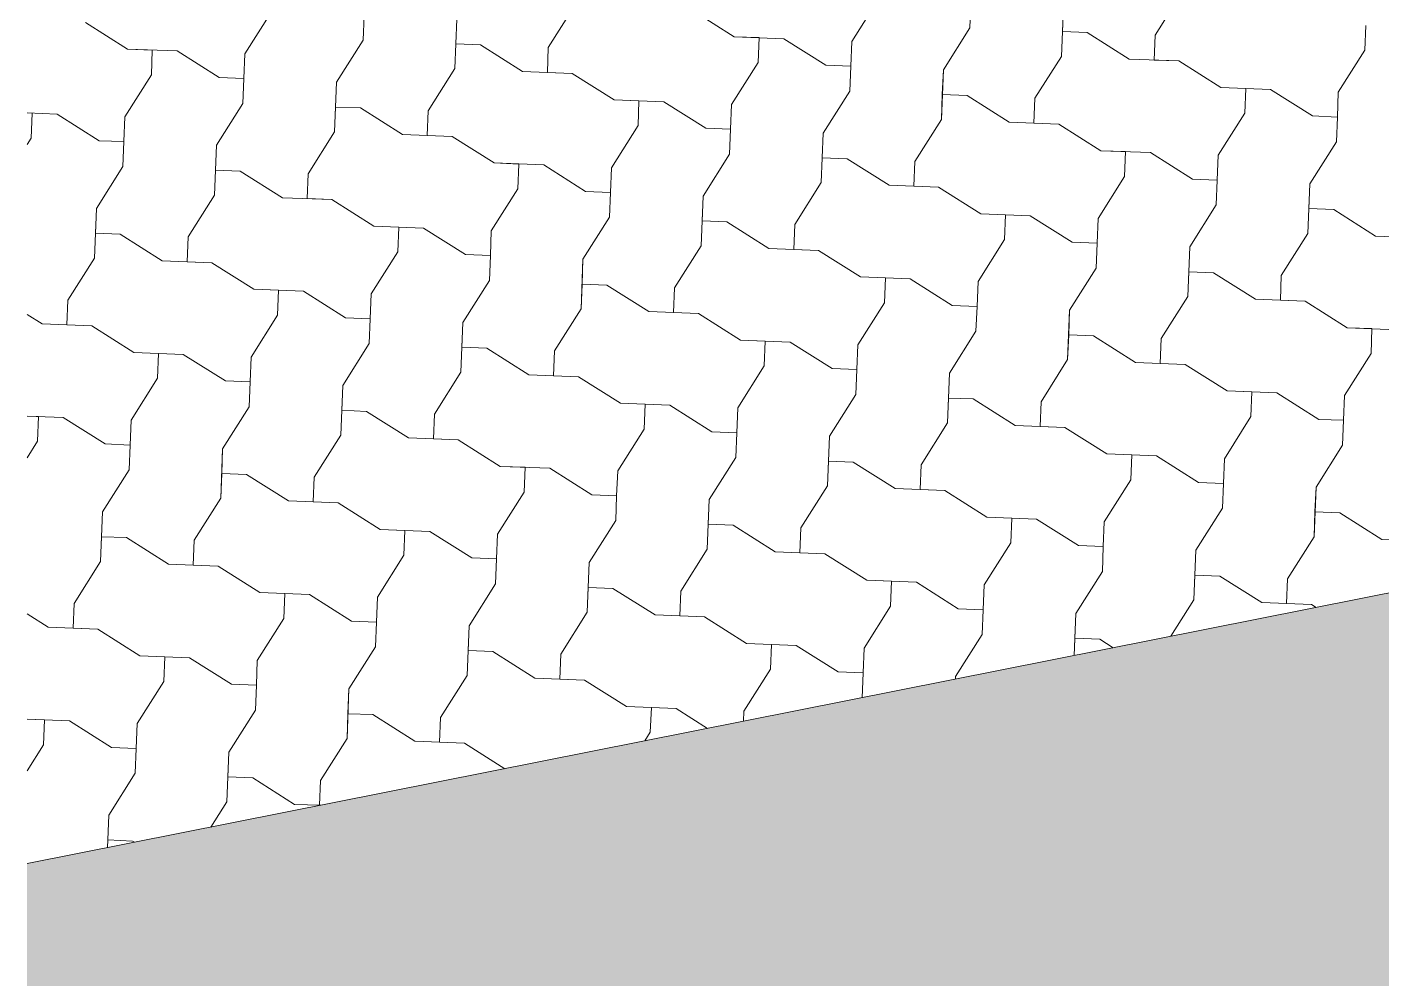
# Model space of a CAD drawing. Header units: metres. Extents: x -111189 to -108577, y -72951 to -72647.
# Drawn here: x -110746.651 to -110745.239, y -72945.926 to -72944.934 of the extents above; entities that cross this region are included whole.
import ezdxf

# ---------------------------------------------------------------- set-up
doc = ezdxf.new("R2010")
doc.units = ezdxf.units.M
doc.header["$MEASUREMENT"] = 0
doc.set_wipeout_variables(frame=1)
doc.linetypes.add('Dot & Dashed', pattern=[0.670278, 0.3175, -0.176389, 0, -0.176389])
doc.linetypes.add('Wipeout_Contour', pattern=[1, 0, -1])
for name, color, linetype in [('Planta Piso -1_1_0', 7, 'Continuous'), ('Planta Piso -1_1_01 - TERRENO PROPOSTO', 7, 'Continuous'), ('Planta Piso -1_1_02 - ESTRADAS', 7, 'Continuous'), ('Planta Piso -1_1_02 - PASSEIOS', 7, 'Continuous')]:
    doc.layers.add(name, color=color, linetype=linetype)

# ---------------------------------------------------------------- blocks, each defined once
blk = doc.blocks.new('*X139', base_point=(-110755.4355, -72968.689))
at = {"layer": 'Planta Piso -1_1_02 - PASSEIOS', "color": 253, "linetype": 'Continuous', "lineweight": 9, "ltscale": 1000}
for p, q in [((-110746.1076, -72944.9555), (-110746.08, -72944.9117)), ((-110746.1076, -72944.9555), (-110746.08, -72944.9117)), ((-110745.7914, -72944.9491), (-110745.7638, -72944.9053)), ((-110745.6683, -72944.935), (-110745.6673, -72944.9091)), ((-110745.6683, -72944.935), (-110745.6673, -72944.9091)), ((-110745.4753, -72944.9426), (-110745.4476, -72944.8989)), ((-110745.4753, -72944.9426), (-110745.4476, -72944.8989)), ((-110746.4238, -72944.9619), (-110746.3961, -72944.9182)), ((-110746.3006, -72944.9479), (-110746.2996, -72944.922)), ((-110746.3006, -72944.9479), (-110746.2996, -72944.922)), ((-110746.2051, -72944.9775), (-110746.2031, -72944.9258)), ((-110746.2031, -72944.9258), (-110746.2041, -72944.9517)), ((-110745.9576, -72944.9166), (-110745.9138, -72944.9442)), ((-110745.9576, -72944.9166), (-110745.9138, -72944.9442)), ((-110745.5728, -72944.9647), (-110745.5708, -72944.9129)), ((-110745.5708, -72944.9129), (-110745.5718, -72944.9388)), ((-110746.5899, -72944.9295), (-110746.5461, -72944.9571)), ((-110746.5899, -72944.9295), (-110746.5461, -72944.9571)), ((-110745.6959, -72944.9788), (-110745.6683, -72944.935)), ((-110745.6959, -72944.9788), (-110745.6683, -72944.935)), ((-110745.5728, -72944.9647), (-110745.5718, -72944.9388)), ((-110745.5459, -72944.9398), (-110745.5718, -72944.9388)), ((-110745.5459, -72944.9398), (-110745.5022, -72944.9675)), ((-110745.2566, -72944.9582), (-110745.2556, -72944.9324)), ((-110746.3283, -72944.9916), (-110746.3006, -72944.9479)), ((-110746.3283, -72944.9916), (-110746.3006, -72944.9479)), ((-110746.2051, -72944.9775), (-110746.2041, -72944.9517)), ((-110746.1782, -72944.9527), (-110746.2041, -72944.9517)), ((-110746.1782, -72944.9527), (-110746.1345, -72944.9803)), ((-110745.9138, -72944.9442), (-110745.8879, -72944.9452)), ((-110745.9138, -72944.9442), (-110745.8621, -72944.9463)), ((-110745.889, -72944.9711), (-110745.8879, -72944.9452)), ((-110745.8621, -72944.9463), (-110745.8183, -72944.9739)), ((-110745.7914, -72944.9491), (-110745.7925, -72944.9749)), ((-110745.4753, -72944.9426), (-110745.4763, -72944.9685)), ((-110745.4753, -72944.9426), (-110745.4763, -72944.9685)), ((-110746.5461, -72944.9571), (-110746.5203, -72944.9581)), ((-110746.5461, -72944.9571), (-110746.4944, -72944.9591)), ((-110746.5213, -72944.984), (-110746.5203, -72944.9581)), ((-110746.4944, -72944.9591), (-110746.4506, -72944.9868)), ((-110746.4238, -72944.9619), (-110746.4248, -72944.9878)), ((-110746.1076, -72944.9555), (-110746.1086, -72944.9814)), ((-110746.1076, -72944.9555), (-110746.1086, -72944.9814)), ((-110745.6004, -72945.0084), (-110745.5728, -72944.9647)), ((-110745.6004, -72945.0084), (-110745.5728, -72944.9647)), ((-110745.5022, -72944.9675), (-110745.4504, -72944.9695)), ((-110745.4504, -72944.9695), (-110745.4763, -72944.9685)), ((-110745.2843, -72945.002), (-110745.2566, -72944.9582)), ((-110746.2328, -72945.0213), (-110746.2051, -72944.9775)), ((-110746.2328, -72945.0213), (-110746.2051, -72944.9775)), ((-110746.1345, -72944.9803), (-110746.0828, -72944.9824)), ((-110746.0828, -72944.9824), (-110746.1086, -72944.9814)), ((-110746.0828, -72944.9824), (-110746.039, -72945.01)), ((-110746.0828, -72944.9824), (-110746.039, -72945.01)), ((-110745.9166, -72945.0149), (-110745.889, -72944.9711)), ((-110745.8183, -72944.9739), (-110745.7925, -72944.9749)), ((-110745.7935, -72945.0008), (-110745.7925, -72944.9749)), ((-110745.7935, -72945.0008), (-110745.7925, -72944.9749)), ((-110745.698, -72945.0305), (-110745.6959, -72944.9788)), ((-110745.6959, -72944.9788), (-110745.697, -72945.0046)), ((-110745.4504, -72944.9695), (-110745.4067, -72944.9972)), ((-110745.4504, -72944.9695), (-110745.4067, -72944.9972)), ((-110746.5489, -72945.0277), (-110746.5213, -72944.984)), ((-110746.4506, -72944.9868), (-110746.4248, -72944.9878)), ((-110746.4258, -72945.0137), (-110746.4248, -72944.9878)), ((-110746.4258, -72945.0137), (-110746.4248, -72944.9878)), ((-110746.3303, -72945.0433), (-110746.3283, -72944.9916)), ((-110746.3283, -72944.9916), (-110746.3293, -72945.0175)), ((-110746.039, -72945.01), (-110746.0131, -72945.0111)), ((-110746.039, -72945.01), (-110745.9873, -72945.0121)), ((-110746.0141, -72945.0369), (-110746.0131, -72945.0111)), ((-110745.8211, -72945.0446), (-110745.7935, -72945.0008)), ((-110745.8211, -72945.0446), (-110745.7935, -72945.0008)), ((-110745.698, -72945.0305), (-110745.697, -72945.0046)), ((-110745.6711, -72945.0056), (-110745.697, -72945.0046)), ((-110745.6711, -72945.0056), (-110745.6273, -72945.0333)), ((-110745.6004, -72945.0084), (-110745.6015, -72945.0343)), ((-110745.6004, -72945.0084), (-110745.6015, -72945.0343)), ((-110745.4067, -72944.9972), (-110745.3808, -72944.9982)), ((-110745.4067, -72944.9972), (-110745.3549, -72944.9992)), ((-110745.3818, -72945.024), (-110745.3808, -72944.9982)), ((-110745.3549, -72944.9992), (-110745.3112, -72945.0268)), ((-110745.2843, -72945.002), (-110745.2853, -72945.0279)), ((-110746.6508, -72945.0237), (-110746.6454, -72945.0239)), ((-110746.6508, -72945.0237), (-110746.6196, -72945.0249)), ((-110746.6465, -72945.0498), (-110746.6454, -72945.0239)), ((-110746.6196, -72945.0249), (-110746.5758, -72945.0526)), ((-110746.4534, -72945.0574), (-110746.4258, -72945.0137)), ((-110746.4534, -72945.0574), (-110746.4258, -72945.0137)), ((-110746.3303, -72945.0433), (-110746.3293, -72945.0175)), ((-110746.3034, -72945.0185), (-110746.3293, -72945.0175)), ((-110746.3034, -72945.0185), (-110746.2597, -72945.0461)), ((-110746.2328, -72945.0213), (-110746.2338, -72945.0472)), ((-110746.2328, -72945.0213), (-110746.2338, -72945.0472)), ((-110745.9873, -72945.0121), (-110745.9435, -72945.0397)), ((-110745.9166, -72945.0149), (-110745.9176, -72945.0407)), ((-110745.4095, -72945.0678), (-110745.3818, -72945.024)), ((-110746.5489, -72945.0277), (-110746.55, -72945.0536)), ((-110746.0418, -72945.0807), (-110746.0141, -72945.0369)), ((-110745.7256, -72945.0742), (-110745.698, -72945.0305)), ((-110745.7256, -72945.0742), (-110745.698, -72945.0305)), ((-110745.6273, -72945.0333), (-110745.5756, -72945.0353)), ((-110745.5756, -72945.0353), (-110745.6015, -72945.0343)), ((-110745.5756, -72945.0353), (-110745.5318, -72945.063)), ((-110745.5756, -72945.0353), (-110745.5318, -72945.063)), ((-110745.3112, -72945.0268), (-110745.2853, -72945.0279)), ((-110745.2863, -72945.0537), (-110745.2853, -72945.0279)), ((-110745.2863, -72945.0537), (-110745.2853, -72945.0279)), ((-110746.6508, -72945.0566), (-110746.6465, -72945.0498)), ((-110746.5758, -72945.0526), (-110746.55, -72945.0536)), ((-110746.3579, -72945.0871), (-110746.3303, -72945.0433)), ((-110746.3579, -72945.0871), (-110746.3303, -72945.0433)), ((-110746.2597, -72945.0461), (-110746.2079, -72945.0482)), ((-110746.2079, -72945.0482), (-110746.2338, -72945.0472)), ((-110746.2079, -72945.0482), (-110746.1642, -72945.0758)), ((-110746.2079, -72945.0482), (-110746.1642, -72945.0758)), ((-110745.9435, -72945.0397), (-110745.9176, -72945.0407)), ((-110745.9187, -72945.0666), (-110745.9176, -72945.0407)), ((-110745.9187, -72945.0666), (-110745.9176, -72945.0407)), ((-110745.8232, -72945.0963), (-110745.8211, -72945.0446)), ((-110745.8211, -72945.0446), (-110745.8221, -72945.0704)), ((-110746.551, -72945.0795), (-110746.55, -72945.0536)), ((-110746.551, -72945.0795), (-110746.55, -72945.0536)), ((-110746.4555, -72945.1092), (-110746.4534, -72945.0574)), ((-110746.4534, -72945.0574), (-110746.4545, -72945.0833)), ((-110745.9463, -72945.1104), (-110745.9187, -72945.0666)), ((-110745.9463, -72945.1104), (-110745.9187, -72945.0666)), ((-110745.5318, -72945.063), (-110745.506, -72945.064)), ((-110745.5318, -72945.063), (-110745.4801, -72945.065)), ((-110745.507, -72945.0898), (-110745.506, -72945.064)), ((-110745.4801, -72945.065), (-110745.4363, -72945.0926)), ((-110745.314, -72945.0975), (-110745.2863, -72945.0537)), ((-110745.314, -72945.0975), (-110745.2863, -72945.0537)), ((-110746.5786, -72945.1232), (-110746.551, -72945.0795)), ((-110746.5786, -72945.1232), (-110746.551, -72945.0795)), ((-110746.1642, -72945.0758), (-110746.1383, -72945.0769)), ((-110746.1642, -72945.0758), (-110746.1124, -72945.0779)), ((-110746.1393, -72945.1027), (-110746.1383, -72945.0769)), ((-110746.1124, -72945.0779), (-110746.0687, -72945.1055)), ((-110746.0418, -72945.0807), (-110746.0428, -72945.1065)), ((-110745.8232, -72945.0963), (-110745.8221, -72945.0704)), ((-110745.7963, -72945.0714), (-110745.8221, -72945.0704)), ((-110745.7963, -72945.0714), (-110745.7525, -72945.0991)), ((-110745.7256, -72945.0742), (-110745.7266, -72945.1001)), ((-110745.7256, -72945.0742), (-110745.7266, -72945.1001)), ((-110745.4095, -72945.0678), (-110745.4105, -72945.0937)), ((-110746.4555, -72945.1092), (-110746.4545, -72945.0833)), ((-110746.4286, -72945.0843), (-110746.4545, -72945.0833)), ((-110746.4286, -72945.0843), (-110746.3848, -72945.112)), ((-110746.3579, -72945.0871), (-110746.359, -72945.113)), ((-110746.3579, -72945.0871), (-110746.359, -72945.113)), ((-110745.5346, -72945.1336), (-110745.507, -72945.0898)), ((-110745.4363, -72945.0926), (-110745.4105, -72945.0937)), ((-110745.4115, -72945.1195), (-110745.4105, -72945.0937)), ((-110745.4115, -72945.1195), (-110745.4105, -72945.0937)), ((-110746.4831, -72945.1529), (-110746.4555, -72945.1092)), ((-110746.4831, -72945.1529), (-110746.4555, -72945.1092)), ((-110746.167, -72945.1465), (-110746.1393, -72945.1027)), ((-110746.0687, -72945.1055), (-110746.0428, -72945.1065)), ((-110746.0438, -72945.1324), (-110746.0428, -72945.1065)), ((-110746.0438, -72945.1324), (-110746.0428, -72945.1065)), ((-110745.8508, -72945.1401), (-110745.8232, -72945.0963)), ((-110745.8508, -72945.1401), (-110745.8232, -72945.0963)), ((-110745.7525, -72945.0991), (-110745.7008, -72945.1011)), ((-110745.7008, -72945.1011), (-110745.7266, -72945.1001)), ((-110745.7008, -72945.1011), (-110745.657, -72945.1288)), ((-110745.7008, -72945.1011), (-110745.657, -72945.1288)), ((-110745.316, -72945.1492), (-110745.314, -72945.0975)), ((-110745.314, -72945.0975), (-110745.315, -72945.1234)), ((-110746.5807, -72945.175), (-110746.5786, -72945.1232)), ((-110746.5786, -72945.1232), (-110746.5796, -72945.1491)), ((-110746.3848, -72945.112), (-110746.3331, -72945.114)), ((-110746.3331, -72945.114), (-110746.359, -72945.113)), ((-110746.3331, -72945.114), (-110746.2893, -72945.1416)), ((-110746.3331, -72945.114), (-110746.2893, -72945.1416)), ((-110745.9483, -72945.1621), (-110745.9463, -72945.1104)), ((-110745.9463, -72945.1104), (-110745.9473, -72945.1362)), ((-110745.4391, -72945.1633), (-110745.4115, -72945.1195)), ((-110745.4391, -72945.1633), (-110745.4115, -72945.1195)), ((-110745.316, -72945.1492), (-110745.315, -72945.1234)), ((-110745.2891, -72945.1244), (-110745.315, -72945.1234)), ((-110746.0715, -72945.1762), (-110746.0438, -72945.1324)), ((-110746.0715, -72945.1762), (-110746.0438, -72945.1324)), ((-110745.9483, -72945.1621), (-110745.9473, -72945.1362)), ((-110745.9215, -72945.1373), (-110745.9473, -72945.1362)), ((-110745.9215, -72945.1373), (-110745.8777, -72945.1649)), ((-110745.657, -72945.1288), (-110745.6312, -72945.1298)), ((-110745.657, -72945.1288), (-110745.6053, -72945.1308)), ((-110745.6322, -72945.1557), (-110745.6312, -72945.1298)), ((-110745.6053, -72945.1308), (-110745.5615, -72945.1585)), ((-110745.5346, -72945.1336), (-110745.5357, -72945.1595)), ((-110745.2891, -72945.1244), (-110745.2454, -72945.152)), ((-110746.5807, -72945.175), (-110746.5796, -72945.1491)), ((-110746.5538, -72945.1501), (-110746.5796, -72945.1491)), ((-110746.5538, -72945.1501), (-110746.51, -72945.1778)), ((-110746.2893, -72945.1416), (-110746.2635, -72945.1427)), ((-110746.2893, -72945.1416), (-110746.2376, -72945.1437)), ((-110746.2645, -72945.1685), (-110746.2635, -72945.1427)), ((-110746.2376, -72945.1437), (-110746.1938, -72945.1713)), ((-110746.167, -72945.1465), (-110746.168, -72945.1724)), ((-110745.8508, -72945.1401), (-110745.8518, -72945.1659)), ((-110745.8508, -72945.1401), (-110745.8518, -72945.1659)), ((-110745.3437, -72945.193), (-110745.316, -72945.1492)), ((-110745.3437, -72945.193), (-110745.316, -72945.1492)), ((-110745.2454, -72945.152), (-110745.1936, -72945.1541)), ((-110746.4831, -72945.1529), (-110746.4841, -72945.1788)), ((-110746.4831, -72945.1529), (-110746.4841, -72945.1788)), ((-110745.976, -72945.2059), (-110745.9483, -72945.1621)), ((-110745.976, -72945.2059), (-110745.9483, -72945.1621)), ((-110745.8777, -72945.1649), (-110745.826, -72945.1669)), ((-110745.826, -72945.1669), (-110745.8518, -72945.1659)), ((-110745.6598, -72945.1994), (-110745.6322, -72945.1557)), ((-110745.5615, -72945.1585), (-110745.5357, -72945.1595)), ((-110745.5367, -72945.1853), (-110745.5357, -72945.1595)), ((-110745.5367, -72945.1853), (-110745.5357, -72945.1595)), ((-110745.4412, -72945.215), (-110745.4391, -72945.1633)), ((-110745.4391, -72945.1633), (-110745.4402, -72945.1892)), ((-110746.6083, -72945.2187), (-110746.5807, -72945.175)), ((-110746.6083, -72945.2187), (-110746.5807, -72945.175)), ((-110746.51, -72945.1778), (-110746.4583, -72945.1798)), ((-110746.4583, -72945.1798), (-110746.4841, -72945.1788)), ((-110746.4583, -72945.1798), (-110746.4145, -72945.2074)), ((-110746.4583, -72945.1798), (-110746.4145, -72945.2074)), ((-110746.2921, -72945.2123), (-110746.2645, -72945.1685)), ((-110746.1938, -72945.1713), (-110746.168, -72945.1724)), ((-110746.169, -72945.1982), (-110746.168, -72945.1724)), ((-110746.169, -72945.1982), (-110746.168, -72945.1724)), ((-110746.0735, -72945.2279), (-110746.0715, -72945.1762)), ((-110746.0715, -72945.1762), (-110746.0725, -72945.202)), ((-110745.826, -72945.1669), (-110745.7822, -72945.1946)), ((-110745.826, -72945.1669), (-110745.7822, -72945.1946)), ((-110745.7822, -72945.1946), (-110745.7563, -72945.1956)), ((-110745.7822, -72945.1946), (-110745.7305, -72945.1966)), ((-110745.5643, -72945.2291), (-110745.5367, -72945.1853)), ((-110745.5643, -72945.2291), (-110745.5367, -72945.1853)), ((-110745.4412, -72945.215), (-110745.4402, -72945.1892)), ((-110745.4143, -72945.1902), (-110745.4402, -72945.1892)), ((-110745.4143, -72945.1902), (-110745.3705, -72945.2178)), ((-110745.3437, -72945.193), (-110745.3447, -72945.2188)), ((-110745.3437, -72945.193), (-110745.3447, -72945.2188)), ((-110746.4145, -72945.2074), (-110746.3887, -72945.2085)), ((-110746.4145, -72945.2074), (-110746.3628, -72945.2095)), ((-110746.3897, -72945.2343), (-110746.3887, -72945.2085)), ((-110746.1966, -72945.242), (-110746.169, -72945.1982)), ((-110746.1966, -72945.242), (-110746.169, -72945.1982)), ((-110746.0735, -72945.2279), (-110746.0725, -72945.202)), ((-110746.0466, -72945.2031), (-110746.0725, -72945.202)), ((-110746.0466, -72945.2031), (-110746.0029, -72945.2307)), ((-110745.976, -72945.2059), (-110745.977, -72945.2317)), ((-110745.976, -72945.2059), (-110745.977, -72945.2317)), ((-110745.7574, -72945.2215), (-110745.7563, -72945.1956)), ((-110745.7305, -72945.1966), (-110745.6867, -72945.2243)), ((-110745.6598, -72945.1994), (-110745.6608, -72945.2253)), ((-110746.6083, -72945.2187), (-110746.6093, -72945.2446)), ((-110746.6083, -72945.2187), (-110746.6093, -72945.2446)), ((-110746.3628, -72945.2095), (-110746.319, -72945.2371)), ((-110746.2921, -72945.2123), (-110746.2932, -72945.2382)), ((-110745.785, -72945.2652), (-110745.7574, -72945.2215)), ((-110745.4688, -72945.2588), (-110745.4412, -72945.215)), ((-110745.4688, -72945.2588), (-110745.4412, -72945.215)), ((-110745.3705, -72945.2178), (-110745.3188, -72945.2199)), ((-110745.3188, -72945.2199), (-110745.3447, -72945.2188)), ((-110745.3188, -72945.2199), (-110745.275, -72945.2475)), ((-110745.3188, -72945.2199), (-110745.275, -72945.2475)), ((-110746.6508, -72945.2337), (-110746.6352, -72945.2436)), ((-110746.4173, -72945.2781), (-110746.3897, -72945.2343)), ((-110746.1012, -72945.2717), (-110746.0735, -72945.2279)), ((-110746.1012, -72945.2717), (-110746.0735, -72945.2279)), ((-110746.0029, -72945.2307), (-110745.9511, -72945.2327)), ((-110745.9511, -72945.2327), (-110745.977, -72945.2317)), ((-110745.9511, -72945.2327), (-110745.9074, -72945.2604)), ((-110745.9511, -72945.2327), (-110745.9074, -72945.2604)), ((-110745.6867, -72945.2243), (-110745.6608, -72945.2253)), ((-110745.6619, -72945.2511), (-110745.6608, -72945.2253)), ((-110745.6619, -72945.2511), (-110745.6608, -72945.2253)), ((-110745.5664, -72945.2808), (-110745.5643, -72945.2291)), ((-110745.5643, -72945.2291), (-110745.5653, -72945.255)), ((-110746.6352, -72945.2436), (-110746.5835, -72945.2456)), ((-110746.5835, -72945.2456), (-110746.6093, -72945.2446)), ((-110746.5835, -72945.2456), (-110746.5397, -72945.2733)), ((-110746.5835, -72945.2456), (-110746.5397, -72945.2733)), ((-110746.319, -72945.2371), (-110746.2932, -72945.2382)), ((-110746.2942, -72945.264), (-110746.2932, -72945.2382)), ((-110746.2942, -72945.264), (-110746.2932, -72945.2382)), ((-110746.1987, -72945.2937), (-110746.1966, -72945.242)), ((-110746.1966, -72945.242), (-110746.1977, -72945.2678)), ((-110745.275, -72945.2475), (-110745.2492, -72945.2485)), ((-110745.275, -72945.2475), (-110745.2233, -72945.2496)), ((-110745.2502, -72945.2744), (-110745.2492, -72945.2485)), ((-110746.3218, -72945.3078), (-110746.2942, -72945.264)), ((-110746.3218, -72945.3078), (-110746.2942, -72945.264)), ((-110745.9074, -72945.2604), (-110745.8815, -72945.2614)), ((-110745.9074, -72945.2604), (-110745.8556, -72945.2624)), ((-110745.8825, -72945.2873), (-110745.8815, -72945.2614)), ((-110745.8556, -72945.2624), (-110745.8119, -72945.2901)), ((-110745.6895, -72945.2949), (-110745.6619, -72945.2511)), ((-110745.6895, -72945.2949), (-110745.6619, -72945.2511)), ((-110745.5664, -72945.2808), (-110745.5653, -72945.255)), ((-110745.5395, -72945.256), (-110745.5653, -72945.255)), ((-110745.5395, -72945.256), (-110745.4957, -72945.2836)), ((-110745.4688, -72945.2588), (-110745.4699, -72945.2847)), ((-110745.4688, -72945.2588), (-110745.4699, -72945.2847)), ((-110746.5397, -72945.2733), (-110746.5138, -72945.2743)), ((-110746.5397, -72945.2733), (-110746.488, -72945.2753)), ((-110746.5149, -72945.3001), (-110746.5138, -72945.2743)), ((-110746.488, -72945.2753), (-110746.4442, -72945.3029)), ((-110746.4173, -72945.2781), (-110746.4183, -72945.304)), ((-110746.1987, -72945.2937), (-110746.1977, -72945.2678)), ((-110746.1718, -72945.2689), (-110746.1977, -72945.2678)), ((-110746.1718, -72945.2689), (-110746.128, -72945.2965)), ((-110746.1012, -72945.2717), (-110746.1022, -72945.2975)), ((-110746.1012, -72945.2717), (-110746.1022, -72945.2975)), ((-110745.785, -72945.2652), (-110745.786, -72945.2911)), ((-110745.2778, -72945.3182), (-110745.2502, -72945.2744)), ((-110745.9102, -72945.331), (-110745.8825, -72945.2873)), ((-110745.8119, -72945.2901), (-110745.786, -72945.2911)), ((-110745.787, -72945.317), (-110745.786, -72945.2911)), ((-110745.787, -72945.317), (-110745.786, -72945.2911)), ((-110745.594, -72945.3246), (-110745.5664, -72945.2808)), ((-110745.594, -72945.3246), (-110745.5664, -72945.2808)), ((-110745.4957, -72945.2836), (-110745.444, -72945.2857)), ((-110745.444, -72945.2857), (-110745.4699, -72945.2847)), ((-110745.444, -72945.2857), (-110745.4002, -72945.3133)), ((-110745.444, -72945.2857), (-110745.4002, -72945.3133)), ((-110746.5425, -72945.3439), (-110746.5149, -72945.3001)), ((-110746.4442, -72945.3029), (-110746.4183, -72945.304)), ((-110746.4194, -72945.3298), (-110746.4183, -72945.304)), ((-110746.4194, -72945.3298), (-110746.4183, -72945.304)), ((-110746.2263, -72945.3375), (-110746.1987, -72945.2937)), ((-110746.2263, -72945.3375), (-110746.1987, -72945.2937)), ((-110746.128, -72945.2965), (-110746.0763, -72945.2986)), ((-110746.0763, -72945.2986), (-110746.1022, -72945.2975)), ((-110746.0763, -72945.2986), (-110746.0325, -72945.3262)), ((-110746.0763, -72945.2986), (-110746.0325, -72945.3262)), ((-110745.6915, -72945.3466), (-110745.6895, -72945.2949)), ((-110745.6895, -72945.2949), (-110745.6905, -72945.3208)), ((-110746.3239, -72945.3595), (-110746.3218, -72945.3078)), ((-110746.3218, -72945.3078), (-110746.3228, -72945.3336)), ((-110745.8147, -72945.3607), (-110745.787, -72945.317)), ((-110745.8147, -72945.3607), (-110745.787, -72945.317)), ((-110745.6915, -72945.3466), (-110745.6905, -72945.3208)), ((-110745.6647, -72945.3218), (-110745.6905, -72945.3208)), ((-110745.4002, -72945.3133), (-110745.3744, -72945.3143)), ((-110745.4002, -72945.3133), (-110745.3485, -72945.3154)), ((-110745.3754, -72945.3402), (-110745.3744, -72945.3143)), ((-110745.3485, -72945.3154), (-110745.3047, -72945.343)), ((-110745.2778, -72945.3182), (-110745.2789, -72945.344)), ((-110746.447, -72945.3736), (-110746.4194, -72945.3298)), ((-110746.447, -72945.3736), (-110746.4194, -72945.3298)), ((-110746.3239, -72945.3595), (-110746.3228, -72945.3336)), ((-110746.297, -72945.3347), (-110746.3228, -72945.3336)), ((-110746.297, -72945.3347), (-110746.2532, -72945.3623)), ((-110746.0325, -72945.3262), (-110746.0067, -72945.3272)), ((-110746.0325, -72945.3262), (-110745.9808, -72945.3282)), ((-110746.0077, -72945.3531), (-110746.0067, -72945.3272)), ((-110745.9808, -72945.3282), (-110745.9371, -72945.3559)), ((-110745.9102, -72945.331), (-110745.9112, -72945.3569)), ((-110745.6647, -72945.3218), (-110745.6209, -72945.3494)), ((-110745.594, -72945.3246), (-110745.595, -72945.3505)), ((-110745.594, -72945.3246), (-110745.595, -72945.3505)), ((-110746.6508, -72945.3396), (-110746.639, -72945.3401)), ((-110746.6508, -72945.3396), (-110746.6131, -72945.3411)), ((-110746.64, -72945.3659), (-110746.639, -72945.3401)), ((-110746.6131, -72945.3411), (-110746.5694, -72945.3687)), ((-110746.5425, -72945.3439), (-110746.5435, -72945.3698)), ((-110746.2263, -72945.3375), (-110746.2274, -72945.3633)), ((-110746.2263, -72945.3375), (-110746.2274, -72945.3633)), ((-110745.7192, -72945.3904), (-110745.6915, -72945.3466)), ((-110745.7192, -72945.3904), (-110745.6915, -72945.3466)), ((-110745.6209, -72945.3494), (-110745.5692, -72945.3515)), ((-110745.403, -72945.384), (-110745.3754, -72945.3402)), ((-110745.3047, -72945.343), (-110745.2789, -72945.344)), ((-110745.2799, -72945.3699), (-110745.2789, -72945.344)), ((-110745.2799, -72945.3699), (-110745.2789, -72945.344)), ((-110746.3515, -72945.4033), (-110746.3239, -72945.3595)), ((-110746.3515, -72945.4033), (-110746.3239, -72945.3595)), ((-110746.2532, -72945.3623), (-110746.2015, -72945.3644)), ((-110746.2015, -72945.3644), (-110746.2274, -72945.3633)), ((-110746.0353, -72945.3968), (-110746.0077, -72945.3531)), ((-110745.9371, -72945.3559), (-110745.9112, -72945.3569)), ((-110745.9122, -72945.3828), (-110745.9112, -72945.3569)), ((-110745.9122, -72945.3828), (-110745.9112, -72945.3569)), ((-110745.8167, -72945.4124), (-110745.8147, -72945.3607)), ((-110745.8147, -72945.3607), (-110745.8157, -72945.3866)), ((-110745.5692, -72945.3515), (-110745.595, -72945.3505)), ((-110745.5692, -72945.3515), (-110745.5254, -72945.3791)), ((-110745.5692, -72945.3515), (-110745.5254, -72945.3791)), ((-110746.6508, -72945.383), (-110746.64, -72945.3659)), ((-110746.5694, -72945.3687), (-110746.5435, -72945.3698)), ((-110746.5445, -72945.3956), (-110746.5435, -72945.3698)), ((-110746.5445, -72945.3956), (-110746.5435, -72945.3698)), ((-110746.449, -72945.4253), (-110746.447, -72945.3736)), ((-110746.447, -72945.3736), (-110746.448, -72945.3995)), ((-110746.2015, -72945.3644), (-110746.1577, -72945.392)), ((-110746.2015, -72945.3644), (-110746.1577, -72945.392)), ((-110745.3075, -72945.4137), (-110745.2799, -72945.3699)), ((-110745.3075, -72945.4137), (-110745.2799, -72945.3699)), ((-110746.1577, -72945.392), (-110746.1319, -72945.393)), ((-110746.1577, -72945.392), (-110746.106, -72945.394)), ((-110745.9399, -72945.4265), (-110745.9122, -72945.3828)), ((-110745.9399, -72945.4265), (-110745.9122, -72945.3828)), ((-110745.8167, -72945.4124), (-110745.8157, -72945.3866)), ((-110745.7898, -72945.3876), (-110745.8157, -72945.3866)), ((-110745.7898, -72945.3876), (-110745.7461, -72945.4152)), ((-110745.7192, -72945.3904), (-110745.7202, -72945.4163)), ((-110745.7192, -72945.3904), (-110745.7202, -72945.4163)), ((-110745.5254, -72945.3791), (-110745.4995, -72945.3801)), ((-110745.5254, -72945.3791), (-110745.4737, -72945.3812)), ((-110745.5006, -72945.406), (-110745.4995, -72945.3801)), ((-110745.4737, -72945.3812), (-110745.4299, -72945.4088)), ((-110745.403, -72945.384), (-110745.404, -72945.4098)), ((-110746.5722, -72945.4394), (-110746.5445, -72945.3956)), ((-110746.5722, -72945.4394), (-110746.5445, -72945.3956)), ((-110746.449, -72945.4253), (-110746.448, -72945.3995)), ((-110746.4222, -72945.4005), (-110746.448, -72945.3995)), ((-110746.4222, -72945.4005), (-110746.3784, -72945.4281)), ((-110746.3515, -72945.4033), (-110746.3525, -72945.4291)), ((-110746.3515, -72945.4033), (-110746.3525, -72945.4291)), ((-110746.1329, -72945.4189), (-110746.1319, -72945.393)), ((-110746.106, -72945.394), (-110746.0622, -72945.4217)), ((-110746.0353, -72945.3968), (-110746.0364, -72945.4227)), ((-110745.5282, -72945.4498), (-110745.5006, -72945.406)), ((-110746.1605, -72945.4627), (-110746.1329, -72945.4189)), ((-110745.8444, -72945.4562), (-110745.8167, -72945.4124)), ((-110745.8444, -72945.4562), (-110745.8167, -72945.4124)), ((-110745.7461, -72945.4152), (-110745.6943, -72945.4173)), ((-110745.6943, -72945.4173), (-110745.7202, -72945.4163)), ((-110745.6943, -72945.4173), (-110745.6506, -72945.4449)), ((-110745.6943, -72945.4173), (-110745.6506, -72945.4449)), ((-110745.4299, -72945.4088), (-110745.404, -72945.4098)), ((-110745.4051, -72945.4357), (-110745.404, -72945.4098)), ((-110745.4051, -72945.4357), (-110745.404, -72945.4098)), ((-110745.3096, -72945.4654), (-110745.3075, -72945.4137)), ((-110745.3075, -72945.4137), (-110745.3086, -72945.4395)), ((-110746.4767, -72945.4691), (-110746.449, -72945.4253)), ((-110746.4767, -72945.4691), (-110746.449, -72945.4253)), ((-110746.3784, -72945.4281), (-110746.3267, -72945.4302)), ((-110746.3267, -72945.4302), (-110746.3525, -72945.4291)), ((-110746.3267, -72945.4302), (-110746.2829, -72945.4578)), ((-110746.3267, -72945.4302), (-110746.2829, -72945.4578)), ((-110746.0622, -72945.4217), (-110746.0364, -72945.4227)), ((-110746.0374, -72945.4486), (-110746.0364, -72945.4227)), ((-110746.0374, -72945.4486), (-110746.0364, -72945.4227)), ((-110745.9419, -72945.4783), (-110745.9399, -72945.4265)), ((-110745.9399, -72945.4265), (-110745.9409, -72945.4524)), ((-110746.5742, -72945.4911), (-110746.5722, -72945.4394)), ((-110746.5722, -72945.4394), (-110746.5732, -72945.4653)), ((-110746.065, -72945.4923), (-110746.0374, -72945.4486)), ((-110746.065, -72945.4923), (-110746.0374, -72945.4486)), ((-110745.6506, -72945.4449), (-110745.6247, -72945.446)), ((-110745.6506, -72945.4449), (-110745.5989, -72945.447)), ((-110745.6257, -72945.4718), (-110745.6247, -72945.446)), ((-110745.5989, -72945.447), (-110745.5551, -72945.4746)), ((-110745.4327, -72945.4795), (-110745.4051, -72945.4357)), ((-110745.4327, -72945.4795), (-110745.4051, -72945.4357)), ((-110745.3096, -72945.4654), (-110745.3086, -72945.4395)), ((-110745.2827, -72945.4405), (-110745.3086, -72945.4395)), ((-110745.2827, -72945.4405), (-110745.2389, -72945.4682)), ((-110746.2829, -72945.4578), (-110746.257, -72945.4588)), ((-110746.2829, -72945.4578), (-110746.2312, -72945.4599)), ((-110746.2581, -72945.4847), (-110746.257, -72945.4588)), ((-110746.2312, -72945.4599), (-110746.1874, -72945.4875)), ((-110746.1605, -72945.4627), (-110746.1615, -72945.4885)), ((-110745.9419, -72945.4783), (-110745.9409, -72945.4524)), ((-110745.915, -72945.4534), (-110745.9409, -72945.4524)), ((-110745.915, -72945.4534), (-110745.8712, -72945.4811)), ((-110745.8444, -72945.4562), (-110745.8454, -72945.4821)), ((-110745.8444, -72945.4562), (-110745.8454, -72945.4821)), ((-110745.5282, -72945.4498), (-110745.5292, -72945.4756)), ((-110746.5742, -72945.4911), (-110746.5732, -72945.4653)), ((-110746.5473, -72945.4663), (-110746.5732, -72945.4653)), ((-110746.5473, -72945.4663), (-110746.5036, -72945.4939)), ((-110746.4767, -72945.4691), (-110746.4777, -72945.4949)), ((-110746.4767, -72945.4691), (-110746.4777, -72945.4949)), ((-110745.6534, -72945.5156), (-110745.6257, -72945.4718)), ((-110745.5551, -72945.4746), (-110745.5292, -72945.4756)), ((-110745.5302, -72945.5015), (-110745.5292, -72945.4756)), ((-110745.5302, -72945.5015), (-110745.5292, -72945.4756)), ((-110745.3372, -72945.5091), (-110745.3096, -72945.4654)), ((-110745.3372, -72945.5091), (-110745.3096, -72945.4654)), ((-110745.2389, -72945.4682), (-110745.1872, -72945.4702)), ((-110746.2857, -72945.5285), (-110746.2581, -72945.4847)), ((-110746.1874, -72945.4875), (-110746.1615, -72945.4885)), ((-110746.1626, -72945.5144), (-110746.1615, -72945.4885)), ((-110746.1626, -72945.5144), (-110746.1615, -72945.4885)), ((-110745.9695, -72945.522), (-110745.9419, -72945.4783)), ((-110745.9695, -72945.522), (-110745.9419, -72945.4783)), ((-110745.8712, -72945.4811), (-110745.8195, -72945.4831)), ((-110745.8195, -72945.4831), (-110745.8454, -72945.4821)), ((-110745.8195, -72945.4831), (-110745.7758, -72945.5107)), ((-110745.8195, -72945.4831), (-110745.7758, -72945.5107)), ((-110745.4348, -72945.5312), (-110745.4327, -72945.4795)), ((-110745.4327, -72945.4795), (-110745.4337, -72945.5053)), ((-110746.6019, -72945.5349), (-110746.5742, -72945.4911)), ((-110746.6019, -72945.5349), (-110746.5742, -72945.4911)), ((-110746.5036, -72945.4939), (-110746.4518, -72945.496)), ((-110746.4518, -72945.496), (-110746.4777, -72945.4949)), ((-110746.4518, -72945.496), (-110746.4081, -72945.5236)), ((-110746.4518, -72945.496), (-110746.4081, -72945.5236)), ((-110746.0671, -72945.5441), (-110746.065, -72945.4923)), ((-110746.065, -72945.4923), (-110746.0661, -72945.5182)), ((-110745.5579, -72945.5453), (-110745.5302, -72945.5015)), ((-110745.5579, -72945.5453), (-110745.5302, -72945.5015)), ((-110746.1902, -72945.5581), (-110746.1626, -72945.5144)), ((-110746.1902, -72945.5581), (-110746.1626, -72945.5144)), ((-110746.0671, -72945.5441), (-110746.0661, -72945.5182)), ((-110746.0402, -72945.5192), (-110746.0661, -72945.5182)), ((-110746.0402, -72945.5192), (-110745.9964, -72945.5469)), ((-110745.7758, -72945.5107), (-110745.7499, -72945.5118)), ((-110745.7758, -72945.5107), (-110745.724, -72945.5128)), ((-110745.7509, -72945.5376), (-110745.7499, -72945.5118)), ((-110745.724, -72945.5128), (-110745.6803, -72945.5404)), ((-110745.6534, -72945.5156), (-110745.6544, -72945.5414)), ((-110745.4348, -72945.5312), (-110745.4337, -72945.5053)), ((-110745.4079, -72945.5063), (-110745.4337, -72945.5053)), ((-110745.4079, -72945.5063), (-110745.3641, -72945.534)), ((-110745.3372, -72945.5091), (-110745.3382, -72945.535)), ((-110745.3372, -72945.5091), (-110745.3382, -72945.535)), ((-110746.4081, -72945.5236), (-110746.3822, -72945.5246)), ((-110746.4081, -72945.5236), (-110746.3564, -72945.5257)), ((-110746.3832, -72945.5505), (-110746.3822, -72945.5246)), ((-110746.3564, -72945.5257), (-110746.3126, -72945.5533)), ((-110746.2857, -72945.5285), (-110746.2867, -72945.5543)), ((-110745.9695, -72945.522), (-110745.9706, -72945.5479)), ((-110745.9695, -72945.522), (-110745.9706, -72945.5479)), ((-110745.4587, -72945.5691), (-110745.4348, -72945.5312)), ((-110745.4587, -72945.5691), (-110745.4348, -72945.5312)), ((-110746.6508, -72945.5458), (-110746.6287, -72945.5597)), ((-110746.6019, -72945.5349), (-110746.6029, -72945.5608)), ((-110746.6019, -72945.5349), (-110746.6029, -72945.5608)), ((-110746.0947, -72945.5878), (-110746.0671, -72945.5441)), ((-110746.0947, -72945.5878), (-110746.0671, -72945.5441)), ((-110745.9964, -72945.5469), (-110745.9447, -72945.5489)), ((-110745.7786, -72945.5814), (-110745.7509, -72945.5376)), ((-110745.6803, -72945.5404), (-110745.6544, -72945.5414)), ((-110745.6554, -72945.5673), (-110745.6544, -72945.5414)), ((-110745.6554, -72945.5673), (-110745.6544, -72945.5414)), ((-110745.5596, -72945.5892), (-110745.5579, -72945.5453)), ((-110745.5579, -72945.5453), (-110745.5589, -72945.5711)), ((-110745.3641, -72945.534), (-110745.3124, -72945.536)), ((-110745.3124, -72945.536), (-110745.3382, -72945.535)), ((-110745.3124, -72945.536), (-110745.3075, -72945.5391)), ((-110745.3124, -72945.536), (-110745.3075, -72945.5391)), ((-110746.6287, -72945.5597), (-110746.577, -72945.5618)), ((-110746.577, -72945.5618), (-110746.6029, -72945.5608)), ((-110746.4109, -72945.5943), (-110746.3832, -72945.5505)), ((-110746.3126, -72945.5533), (-110746.2867, -72945.5543)), ((-110746.2877, -72945.5802), (-110746.2867, -72945.5543)), ((-110746.2877, -72945.5802), (-110746.2867, -72945.5543)), ((-110746.1923, -72945.6099), (-110746.1902, -72945.5581)), ((-110746.1902, -72945.5581), (-110746.1912, -72945.584)), ((-110745.9447, -72945.5489), (-110745.9706, -72945.5479)), ((-110745.9447, -72945.5489), (-110745.9009, -72945.5765)), ((-110745.9447, -72945.5489), (-110745.9009, -72945.5765)), ((-110746.577, -72945.5618), (-110746.5333, -72945.5894)), ((-110746.577, -72945.5618), (-110746.5333, -72945.5894)), ((-110745.6831, -72945.6111), (-110745.6554, -72945.5673)), ((-110745.6831, -72945.6111), (-110745.6554, -72945.5673)), ((-110745.5596, -72945.5892), (-110745.5589, -72945.5711)), ((-110745.533, -72945.5722), (-110745.5589, -72945.5711)), ((-110745.533, -72945.5722), (-110745.5189, -72945.5811)), ((-110746.5333, -72945.5894), (-110746.5074, -72945.5904)), ((-110746.5333, -72945.5894), (-110746.4815, -72945.5915)), ((-110746.3154, -72945.624), (-110746.2877, -72945.5802)), ((-110746.3154, -72945.624), (-110746.2877, -72945.5802)), ((-110746.1923, -72945.6099), (-110746.1912, -72945.584)), ((-110746.1654, -72945.585), (-110746.1912, -72945.584)), ((-110746.1654, -72945.585), (-110746.1216, -72945.6127)), ((-110746.0947, -72945.5878), (-110746.0957, -72945.6137)), ((-110746.0947, -72945.5878), (-110746.0957, -72945.6137)), ((-110745.9009, -72945.5765), (-110745.8751, -72945.5776)), ((-110745.9009, -72945.5765), (-110745.8492, -72945.5786)), ((-110745.8761, -72945.6034), (-110745.8751, -72945.5776)), ((-110745.8492, -72945.5786), (-110745.8054, -72945.6062)), ((-110745.7786, -72945.5814), (-110745.7796, -72945.6073)), ((-110746.5084, -72945.6163), (-110746.5074, -72945.5904)), ((-110746.4815, -72945.5915), (-110746.4378, -72945.6191)), ((-110746.4109, -72945.5943), (-110746.4119, -72945.6201)), ((-110745.9037, -72945.6472), (-110745.8761, -72945.6034)), ((-110746.5361, -72945.6601), (-110746.5084, -72945.6163)), ((-110746.2199, -72945.6536), (-110746.1923, -72945.6099)), ((-110746.2199, -72945.6536), (-110746.1923, -72945.6099)), ((-110746.1216, -72945.6127), (-110746.0699, -72945.6147)), ((-110746.0699, -72945.6147), (-110746.0957, -72945.6137)), ((-110746.0699, -72945.6147), (-110746.0261, -72945.6424)), ((-110746.0699, -72945.6147), (-110746.0261, -72945.6424)), ((-110745.8054, -72945.6062), (-110745.7796, -72945.6073)), ((-110745.7806, -72945.6331), (-110745.7796, -72945.6073)), ((-110745.7806, -72945.6331), (-110745.7796, -72945.6073)), ((-110745.6832, -72945.6138), (-110745.6831, -72945.6111)), ((-110745.6831, -72945.6111), (-110745.6832, -72945.6138)), ((-110746.4378, -72945.6191), (-110746.4119, -72945.6201)), ((-110746.4129, -72945.646), (-110746.4119, -72945.6201)), ((-110746.4129, -72945.646), (-110746.4119, -72945.6201)), ((-110746.3174, -72945.6757), (-110746.3154, -72945.624)), ((-110746.3154, -72945.624), (-110746.3164, -72945.6498)), ((-110746.4406, -72945.6898), (-110746.4129, -72945.646)), ((-110746.4406, -72945.6898), (-110746.4129, -72945.646)), ((-110746.0261, -72945.6424), (-110746.0002, -72945.6434)), ((-110746.0261, -72945.6424), (-110745.9744, -72945.6444)), ((-110746.0013, -72945.6692), (-110746.0002, -72945.6434)), ((-110745.9744, -72945.6444), (-110745.9416, -72945.6651)), ((-110745.7806, -72945.6331), (-110745.7806, -72945.6331)), ((-110745.7806, -72945.6331), (-110745.7806, -72945.6331)), ((-110746.6508, -72945.6555), (-110746.6326, -72945.6562)), ((-110746.6508, -72945.6555), (-110746.6067, -72945.6573)), ((-110746.6336, -72945.6821), (-110746.6326, -72945.6562)), ((-110746.6067, -72945.6573), (-110746.5629, -72945.6849)), ((-110746.5361, -72945.6601), (-110746.5371, -72945.6859)), ((-110746.3174, -72945.6757), (-110746.3164, -72945.6498)), ((-110746.2905, -72945.6508), (-110746.3164, -72945.6498)), ((-110746.2905, -72945.6508), (-110746.2468, -72945.6785)), ((-110746.2199, -72945.6536), (-110746.2209, -72945.6795)), ((-110746.2199, -72945.6536), (-110746.2209, -72945.6795)), ((-110745.9037, -72945.6472), (-110745.9041, -72945.6577)), ((-110746.0069, -72945.6781), (-110746.0013, -72945.6692)), ((-110746.6508, -72945.7094), (-110746.6336, -72945.6821)), ((-110746.5629, -72945.6849), (-110746.5371, -72945.6859)), ((-110746.5381, -72945.7118), (-110746.5371, -72945.6859)), ((-110746.5381, -72945.7118), (-110746.5371, -72945.6859)), ((-110746.3451, -72945.7194), (-110746.3174, -72945.6757)), ((-110746.3451, -72945.7194), (-110746.3174, -72945.6757)), ((-110746.2468, -72945.6785), (-110746.1951, -72945.6805)), ((-110746.1951, -72945.6805), (-110746.2209, -72945.6795)), ((-110746.1951, -72945.6805), (-110746.1529, -72945.7071)), ((-110746.1951, -72945.6805), (-110746.1529, -72945.7071)), ((-110746.4426, -72945.7415), (-110746.4406, -72945.6898)), ((-110746.4406, -72945.6898), (-110746.4416, -72945.7156)), ((-110746.5657, -72945.7556), (-110746.5381, -72945.7118)), ((-110746.5657, -72945.7556), (-110746.5381, -72945.7118)), ((-110746.4426, -72945.7415), (-110746.4416, -72945.7156)), ((-110746.4157, -72945.7166), (-110746.4416, -72945.7156)), ((-110746.4157, -72945.7166), (-110746.372, -72945.7443)), ((-110746.3451, -72945.7194), (-110746.3461, -72945.7453)), ((-110746.3451, -72945.7194), (-110746.3461, -72945.7453)), ((-110746.4594, -72945.768), (-110746.4426, -72945.7415)), ((-110746.4594, -72945.768), (-110746.4426, -72945.7415)), ((-110746.372, -72945.7443), (-110746.3452, -72945.7453)), ((-110746.5671, -72945.7895), (-110746.5657, -72945.7556)), ((-110746.5657, -72945.7556), (-110746.5668, -72945.7814)), ((-110746.3452, -72945.7453), (-110746.3461, -72945.7453)), ((-110746.5671, -72945.7895), (-110746.5668, -72945.7814)), ((-110746.5409, -72945.7825), (-110746.5668, -72945.7814)), ((-110746.5409, -72945.7825), (-110746.5387, -72945.7838))]:
    blk.add_line(p, q, dxfattribs=at)

msp = doc.modelspace()

# ---------------------------------------------------------------- hatches: boundary and pattern name
at = {"layer": 'Planta Piso -1_1_01 - TERRENO PROPOSTO', "linetype": 'Continuous', "lineweight": 0, "true_color": 0x939598, "transparency": 33554539}
msp.add_hatch(color=252, dxfattribs=at).paths.add_polyline_path([(-110746.6508, -72951.1828), (-110740.2464, -72951.1828), (-110737.7611, -72950.6884), (-110727.7202, -72948.691), (-110726.5777, -72948.4637), (-110722.7586, -72947.704), (-110721.2326, -72947.4005), (-110721.2326, -72940.7538), (-110724.0295, -72941.3098), (-110727.7187, -72942.043), (-110736.6252, -72943.8134), (-110739.0325, -72944.2918), (-110740.2322, -72944.5303), (-110744.0476, -72945.2887), (-110746.6508, -72945.8061)])

# ---------------------------------------------------------------- linework, layer by layer
at = {"layer": 'Planta Piso -1_1_02 - ESTRADAS', "color": 7, "linetype": 'Continuous', "lineweight": 13, "ltscale": 1000, "flags": 128}
msp.add_lwpolyline([(-110746.6508, -72945.8061), (-110744.0476, -72945.2887), (-110740.2322, -72944.5303), (-110739.0325, -72944.2918), (-110736.6252, -72943.8134), (-110727.7187, -72942.043), (-110724.0295, -72941.3098), (-110721.2326, -72940.7538)], dxfattribs=at)

# ---------------------------------------------------------------- next in the draw order: wipeouts: each hides what was drawn before it
at = {"color": 254, "linetype": 'Wipeout_Contour', "lineweight": 0, "ltscale": 1856403.940493357}
msp.add_wipeout([(-110746.6508, -72944.3431), (-110746.6508, -72945.8061), (-110744.0476, -72945.2887), (-110740.2322, -72944.5303), (-110739.0325, -72944.2918), (-110727.7187, -72942.043), (-110724.0295, -72941.3098), (-110721.2326, -72940.7538), (-110721.2326, -72939.3245), (-110724.3019, -72939.9305), (-110727.9937, -72940.6594), (-110739.3087, -72942.8934), (-110740.5087, -72943.1304), (-110744.325, -72943.8839)], dxfattribs=at).dxf.layer = 'Planta Piso -1_1_02 - PASSEIOS'

# ---------------------------------------------------------------- next in the draw order: linework, layer by layer
at = {"layer": 'Planta Piso -1_1_02 - PASSEIOS', "color": 7, "linetype": 'Continuous', "lineweight": 13, "ltscale": 1000, "flags": 128}
msp.add_lwpolyline([(-110721.2326, -72940.7538), (-110724.0295, -72941.3098), (-110727.7187, -72942.043), (-110739.0325, -72944.2918), (-110740.2322, -72944.5303), (-110744.0476, -72945.2887), (-110746.6508, -72945.8061)], dxfattribs=at)

# ---------------------------------------------------------------- next in the draw order: block references
at = {"layer": 'Planta Piso -1_1_0', "color": 7, "linetype": 'Dot & Dashed', "lineweight": 13, "ltscale": 10}
msp.add_blockref('*X139', (-110755.4355, -72968.689), dxfattribs=at)

doc.saveas('drawing.dxf')
